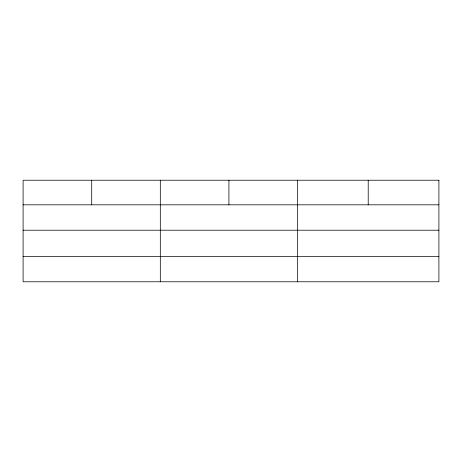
<?xml version="1.0" encoding="UTF-8"?>
<svg xmlns="http://www.w3.org/2000/svg" width="462" height="462" viewBox="0 0 462 462"><rect width="100%" height="100%" fill="white"/><g stroke="black" fill="none" stroke-linecap="round" stroke-linejoin="round"><path stroke-width="0.69" d="M23.1 204.822L438.9 204.822M23.1 230.215L438.9 230.215M23.1 256.375L438.9 256.375M368.214 180.226L368.214 204.822M297.528 180.226L297.528 281.774M228.921 180.226L228.921 204.822M160.314 180.226L160.314 281.774M91.707 180.226L91.707 204.822M438.9 180.226L23.1 180.226L23.1 281.774L438.9 281.774L438.9 180.226"/></g></svg>
